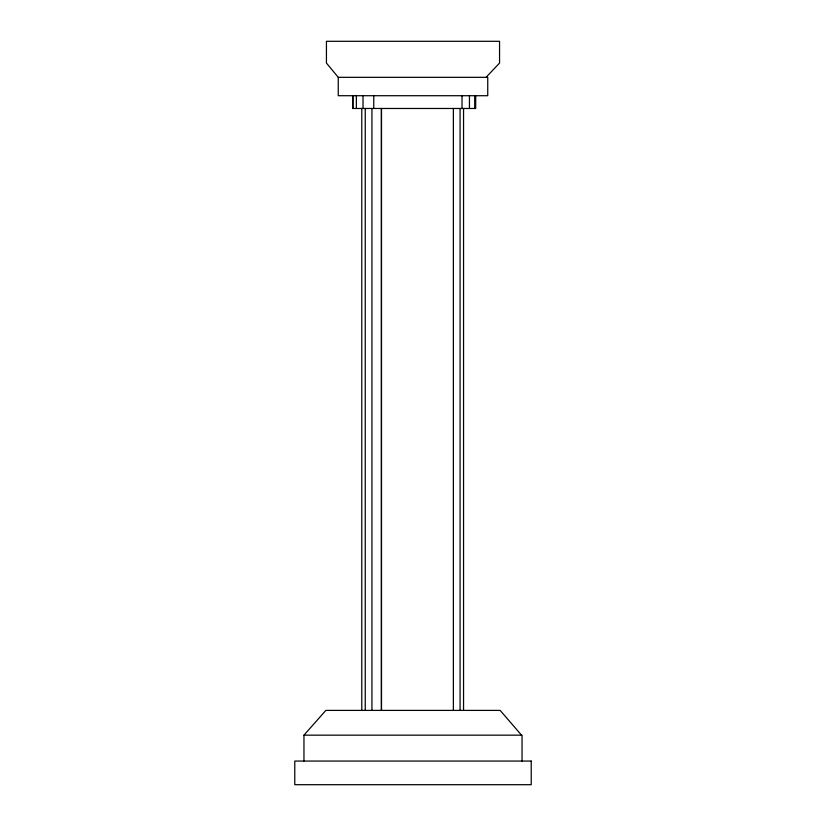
<?xml version="1.0" encoding="UTF-8"?>
<svg xmlns="http://www.w3.org/2000/svg" width="826" height="826" viewBox="0 0 826 826"><rect width="100%" height="100%" fill="white"/><g stroke="black" fill="none" stroke-linecap="round" stroke-linejoin="round"><path stroke-width="1.24" d="M303.958 761.056L303.958 735.161L325.857 710.401L500.143 710.401L521.526 735.161M486.039 77.324L499.554 63.065L499.554 41.3L326.435 41.3L326.435 63.065L338.247 77.324L338.247 95.713L362.666 95.713M338.247 77.324L487.743 77.324L487.743 95.713L363.027 95.713L363.027 108.474M303.958 735.161L522.042 735.161L522.042 761.056M475.693 95.713L475.693 108.474L352.609 108.474L352.609 95.713M474.723 95.713L474.723 108.474M469.447 95.713L469.447 108.474M463.551 108.474L463.551 710.401M462.013 95.713L462.013 108.474M460.072 108.474L460.072 710.401M453.371 108.474L453.371 710.401M381.488 108.474L381.488 710.401M381.405 108.474L381.405 710.401M373.755 95.713L373.755 108.474M371.937 108.474L371.937 710.401M365.247 108.474L365.247 710.401M361.778 108.474L361.788 710.401M356.347 95.713L356.347 108.474M353.043 95.713L353.043 108.474M531.221 761.056L294.779 761.056L294.779 784.7L531.221 784.7L531.221 761.056"/></g></svg>
